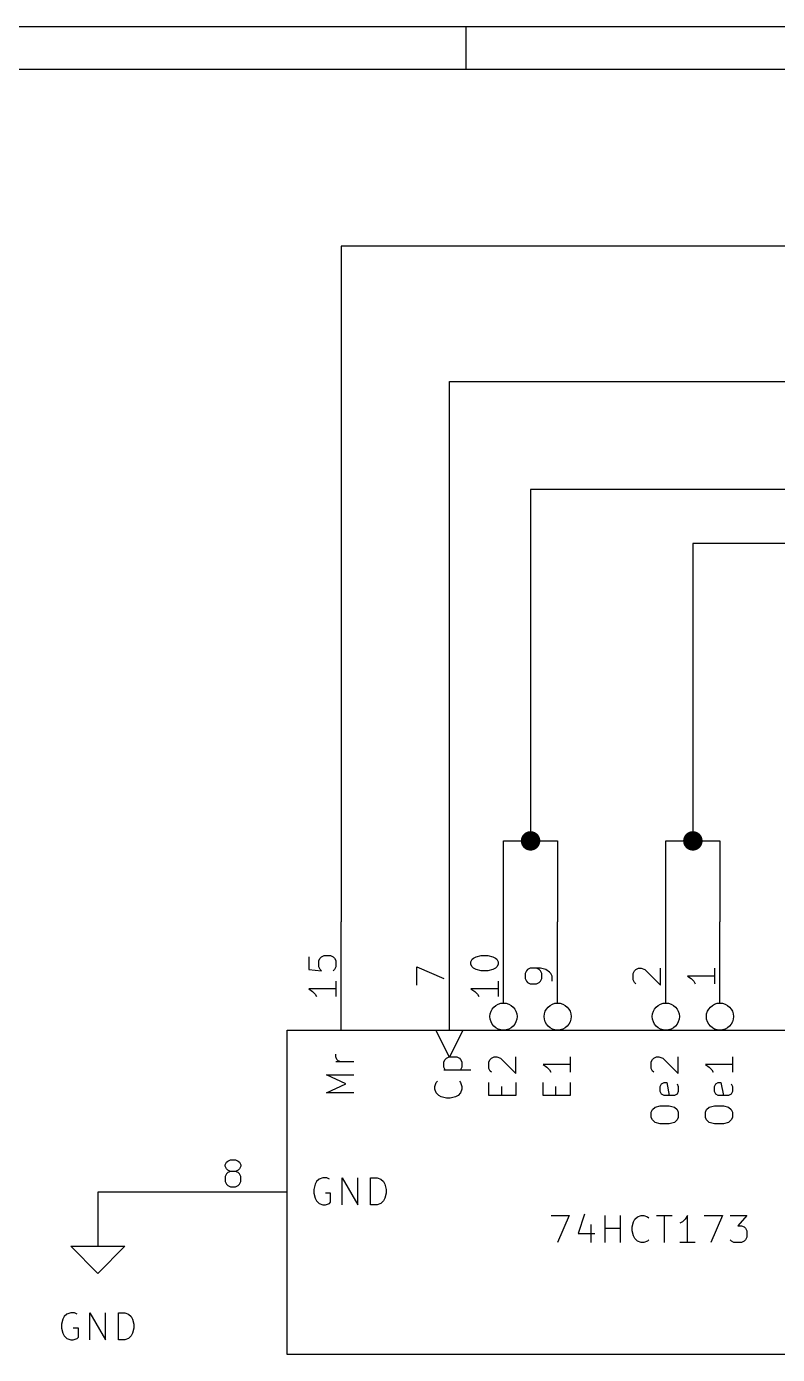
# Model space of a CAD drawing. Extents: x 0.4 to 11.3, y -7.9 to -0.4.
# Drawn here: x 3.519 to 4.906, y -2.85 to -0.394 of the extents above; entities that cross this region are included whole.
import ezdxf

# ---------------------------------------------------------------- set-up
doc = ezdxf.new("R2010")
doc.units = 0
doc.header["$MEASUREMENT"] = 0
for name, color, linetype in [('CYAN2', 4, 'CONTINUOUS'), ('GREEN3', 91, 'CONTINUOUS'), ('LYELLOW', 51, 'CONTINUOUS'), ('RED2', 1, 'CONTINUOUS'), ('RED3', 11, 'CONTINUOUS')]:
    doc.layers.add(name, color=color, linetype=linetype)

msp = doc.modelspace()

# ---------------------------------------------------------------- linework, layer by layer
at = {"layer": 'CYAN2', "linetype": 'CONTINUOUS'}
for p, q in [((4.0898, -2.2995), (4.0898, -2.2948)), ((4.0922, -2.3043), (4.0898, -2.2995)), ((4.0946, -2.3067), (4.0922, -2.3043)), ((4.0993, -2.309), (4.0946, -2.3067)), ((4.2898, -2.309), (4.2922, -2.3043)), ((4.2922, -2.3043), (4.2946, -2.3019)), ((4.2946, -2.3019), (4.2993, -2.2995)), ((4.2993, -2.2995), (4.3136, -2.2995)), ((4.3136, -2.2995), (4.3184, -2.3019)), ((4.3184, -2.3019), (4.3208, -2.3043)), ((4.3208, -2.3043), (4.3231, -2.309)), ((4.3731, -2.309), (4.3755, -2.3043)), ((4.3755, -2.3043), (4.3779, -2.3019)), ((4.3779, -2.3019), (4.3827, -2.2995)), ((4.3827, -2.2995), (4.3874, -2.2995)), ((4.3874, -2.2995), (4.3946, -2.3019)), ((4.3946, -2.3019), (4.4231, -2.3305)), ((4.4231, -2.3305), (4.4231, -2.2995)), ((4.5231, -2.2995), (4.5231, -2.3281)), ((4.6731, -2.309), (4.6755, -2.3043)), ((4.6755, -2.3043), (4.6779, -2.3019)), ((4.6779, -2.3019), (4.6827, -2.2995)), ((4.6827, -2.2995), (4.6874, -2.2995)), ((4.6874, -2.2995), (4.6946, -2.3019)), ((4.6946, -2.3019), (4.7231, -2.3305)), ((4.7231, -2.3305), (4.7231, -2.2995)), ((4.8231, -2.2995), (4.8231, -2.3281)), ((4.1088, -2.3495), (4.0731, -2.3329)), ((4.0731, -2.3329), (4.1231, -2.3329)), ((4.1231, -2.309), (4.0898, -2.309)), ((4.2898, -2.3186), (4.2898, -2.309)), ((4.2922, -2.3233), (4.2898, -2.3186)), ((4.2898, -2.3233), (4.3398, -2.3233)), ((4.3231, -2.3186), (4.3208, -2.3233)), ((4.3231, -2.309), (4.3231, -2.3186)), ((4.3731, -2.3209), (4.3731, -2.309)), ((4.3755, -2.3257), (4.3731, -2.3209)), ((4.3779, -2.3281), (4.3755, -2.3257)), ((4.5231, -2.3138), (4.4731, -2.3138)), ((4.4731, -2.3138), (4.4803, -2.3186)), ((4.4803, -2.3186), (4.485, -2.3233)), ((4.485, -2.3233), (4.4874, -2.3281)), ((4.6731, -2.3209), (4.6731, -2.309)), ((4.6755, -2.3257), (4.6731, -2.3209)), ((4.6779, -2.3281), (4.6755, -2.3257)), ((4.8231, -2.3138), (4.7731, -2.3138)), ((4.7731, -2.3138), (4.7803, -2.3186)), ((4.7803, -2.3186), (4.785, -2.3233)), ((4.785, -2.3233), (4.7874, -2.3281)), ((4.0731, -2.3662), (4.1088, -2.3495)), ((4.2731, -2.3543), (4.2755, -2.3471)), ((4.2731, -2.359), (4.2731, -2.3543)), ((4.2755, -2.3471), (4.2779, -2.3448)), ((4.3184, -2.3448), (4.3208, -2.3471)), ((4.3208, -2.3471), (4.3231, -2.3543)), ((4.3231, -2.3543), (4.3231, -2.359)), ((4.3731, -2.3709), (4.3731, -2.3471)), ((4.3969, -2.3709), (4.3969, -2.3543)), ((4.4231, -2.3471), (4.4231, -2.3709)), ((4.4731, -2.3709), (4.4731, -2.3471)), ((4.4969, -2.3709), (4.4969, -2.3543)), ((4.5231, -2.3471), (4.5231, -2.3709)), ((4.6898, -2.3543), (4.6922, -2.3495)), ((4.6898, -2.3638), (4.6898, -2.3543)), ((4.6922, -2.3495), (4.6969, -2.3471)), ((4.6969, -2.3471), (4.7017, -2.3471)), ((4.7017, -2.3471), (4.7065, -2.3709)), ((4.7208, -2.3495), (4.7231, -2.3543)), ((4.7231, -2.3543), (4.7231, -2.3638)), ((4.7898, -2.3543), (4.7922, -2.3495)), ((4.7898, -2.3638), (4.7898, -2.3543)), ((4.7922, -2.3495), (4.7969, -2.3471)), ((4.7969, -2.3471), (4.8017, -2.3471)), ((4.8017, -2.3471), (4.8065, -2.3709)), ((4.8208, -2.3495), (4.8231, -2.3543)), ((4.8231, -2.3543), (4.8231, -2.3638)), ((4.1231, -2.3662), (4.0731, -2.3662)), ((4.2755, -2.3662), (4.2731, -2.359)), ((4.2803, -2.3709), (4.2755, -2.3662)), ((4.285, -2.3733), (4.2803, -2.3709)), ((4.2946, -2.3757), (4.285, -2.3733)), ((4.3017, -2.3757), (4.2946, -2.3757)), ((4.3112, -2.3733), (4.3017, -2.3757)), ((4.316, -2.3709), (4.3112, -2.3733)), ((4.3208, -2.3662), (4.316, -2.3709)), ((4.3231, -2.359), (4.3208, -2.3662)), ((4.4231, -2.3709), (4.3731, -2.3709)), ((4.5231, -2.3709), (4.4731, -2.3709)), ((4.6922, -2.3686), (4.6898, -2.3638)), ((4.6969, -2.3709), (4.6922, -2.3686)), ((4.716, -2.3709), (4.6969, -2.3709)), ((4.7208, -2.3686), (4.716, -2.3709)), ((4.7231, -2.3638), (4.7208, -2.3686)), ((4.7922, -2.3686), (4.7898, -2.3638)), ((4.7969, -2.3709), (4.7922, -2.3686)), ((4.816, -2.3709), (4.7969, -2.3709)), ((4.8208, -2.3686), (4.816, -2.3709)), ((4.8231, -2.3638), (4.8208, -2.3686)), ((4.6731, -2.4019), (4.6755, -2.3971)), ((4.6731, -2.4114), (4.6731, -2.4019)), ((4.6755, -2.3971), (4.6803, -2.3924)), ((4.6803, -2.3924), (4.6898, -2.39)), ((4.6898, -2.39), (4.7065, -2.39)), ((4.7065, -2.39), (4.716, -2.3924)), ((4.716, -2.3924), (4.7208, -2.3971)), ((4.7208, -2.3971), (4.7231, -2.4019)), ((4.7231, -2.4019), (4.7231, -2.4114)), ((4.7731, -2.4019), (4.7755, -2.3971)), ((4.7731, -2.4114), (4.7731, -2.4019)), ((4.7755, -2.3971), (4.7803, -2.3924)), ((4.7803, -2.3924), (4.7898, -2.39)), ((4.7898, -2.39), (4.8065, -2.39)), ((4.8065, -2.39), (4.816, -2.3924)), ((4.816, -2.3924), (4.8208, -2.3971)), ((4.8208, -2.3971), (4.8231, -2.4019)), ((4.8231, -2.4019), (4.8231, -2.4114)), ((4.6755, -2.4162), (4.6731, -2.4114)), ((4.6803, -2.421), (4.6755, -2.4162)), ((4.6898, -2.4233), (4.6803, -2.421)), ((4.7065, -2.4233), (4.6898, -2.4233)), ((4.716, -2.421), (4.7065, -2.4233)), ((4.7208, -2.4162), (4.716, -2.421)), ((4.7231, -2.4114), (4.7208, -2.4162)), ((4.7755, -2.4162), (4.7731, -2.4114)), ((4.7803, -2.421), (4.7755, -2.4162)), ((4.7898, -2.4233), (4.7803, -2.421)), ((4.8065, -2.4233), (4.7898, -2.4233)), ((4.816, -2.421), (4.8065, -2.4233)), ((4.8208, -2.4162), (4.816, -2.421)), ((4.8231, -2.4114), (4.8208, -2.4162)), ((4.059, -2.5255), (4.0543, -2.5303)), ((4.0662, -2.5231), (4.059, -2.5255)), ((4.0733, -2.5231), (4.0662, -2.5231)), ((4.0781, -2.5255), (4.0733, -2.5231)), ((4.1019, -2.5731), (4.1019, -2.5231)), ((4.1019, -2.5231), (4.1305, -2.5731)), ((4.1305, -2.5731), (4.1305, -2.5231)), ((4.1543, -2.5731), (4.1543, -2.5231)), ((4.1543, -2.5231), (4.1662, -2.5231)), ((4.1662, -2.5231), (4.1733, -2.5255)), ((4.1733, -2.5255), (4.1781, -2.5303)), ((4.0519, -2.535), (4.0495, -2.5446)), ((4.0495, -2.5446), (4.0495, -2.5517)), ((4.0495, -2.5517), (4.0519, -2.5612)), ((4.0543, -2.5303), (4.0519, -2.535)), ((4.0805, -2.5517), (4.0709, -2.5517)), ((4.0805, -2.5684), (4.0805, -2.5517)), ((4.1781, -2.5303), (4.1805, -2.535)), ((4.1805, -2.535), (4.1829, -2.5446)), ((4.1829, -2.5517), (4.1805, -2.5612)), ((4.1829, -2.5446), (4.1829, -2.5517)), ((4.0519, -2.5612), (4.0543, -2.566)), ((4.0543, -2.566), (4.059, -2.5708)), ((4.059, -2.5708), (4.0662, -2.5731)), ((4.0662, -2.5731), (4.0709, -2.5731)), ((4.0709, -2.5731), (4.0781, -2.5708)), ((4.0781, -2.5708), (4.0805, -2.5684)), ((4.1662, -2.5731), (4.1543, -2.5731)), ((4.1733, -2.5708), (4.1662, -2.5731)), ((4.1781, -2.566), (4.1733, -2.5708)), ((4.1805, -2.5612), (4.1781, -2.566)), ((4.4879, -2.5928), (4.5212, -2.5928)), ((4.5212, -2.5928), (4.4998, -2.6428)), ((4.5498, -2.5904), (4.5379, -2.6261)), ((4.5879, -2.6428), (4.5879, -2.5928)), ((4.6164, -2.6428), (4.6164, -2.5928)), ((4.6402, -2.6047), (4.6426, -2.5999)), ((4.6426, -2.5999), (4.6474, -2.5952)), ((4.6474, -2.5952), (4.6545, -2.5928)), ((4.6545, -2.5928), (4.6593, -2.5928)), ((4.6593, -2.5928), (4.6664, -2.5952)), ((4.6664, -2.5952), (4.6688, -2.5976)), ((4.6831, -2.5928), (4.7117, -2.5928)), ((4.6974, -2.6428), (4.6974, -2.5928)), ((4.7355, -2.5999), (4.7307, -2.6047)), ((4.7402, -2.5928), (4.7355, -2.5999)), ((4.7402, -2.6428), (4.7402, -2.5928)), ((4.7712, -2.5928), (4.8045, -2.5928)), ((4.8045, -2.5928), (4.7831, -2.6428)), ((4.8188, -2.5928), (4.8498, -2.5928)), ((4.8498, -2.5928), (4.8331, -2.6119)), ((4.5379, -2.6261), (4.5688, -2.6261)), ((4.5617, -2.6095), (4.5617, -2.6428)), ((4.5879, -2.6166), (4.6164, -2.6166)), ((4.6379, -2.6142), (4.6402, -2.6047)), ((4.6379, -2.6214), (4.6379, -2.6142)), ((4.6402, -2.6309), (4.6379, -2.6214)), ((4.7307, -2.6047), (4.726, -2.6071)), ((4.8331, -2.6119), (4.8402, -2.6119)), ((4.8402, -2.6119), (4.845, -2.6142)), ((4.845, -2.6142), (4.8474, -2.6166)), ((4.8474, -2.6166), (4.8498, -2.6214)), ((4.8498, -2.6214), (4.8498, -2.6333)), ((4.6426, -2.6357), (4.6402, -2.6309)), ((4.6474, -2.6404), (4.6426, -2.6357)), ((4.6545, -2.6428), (4.6474, -2.6404)), ((4.6593, -2.6428), (4.6545, -2.6428)), ((4.6664, -2.6404), (4.6593, -2.6428)), ((4.6688, -2.638), (4.6664, -2.6404)), ((4.7545, -2.6428), (4.726, -2.6428)), ((4.8212, -2.6404), (4.8188, -2.638)), ((4.8259, -2.6428), (4.8212, -2.6404)), ((4.8402, -2.6428), (4.8259, -2.6428)), ((4.845, -2.6404), (4.8402, -2.6428)), ((4.8474, -2.638), (4.845, -2.6404)), ((4.8498, -2.6333), (4.8474, -2.638)), ((3.5929, -2.7752), (3.5881, -2.7799)), ((3.6, -2.7728), (3.5929, -2.7752)), ((3.6071, -2.7728), (3.6, -2.7728)), ((3.6119, -2.7752), (3.6071, -2.7728)), ((3.6357, -2.8228), (3.6357, -2.7728)), ((3.6357, -2.7728), (3.6643, -2.8228)), ((3.6643, -2.8228), (3.6643, -2.7728)), ((3.6881, -2.8228), (3.6881, -2.7728)), ((3.6881, -2.7728), (3.7, -2.7728)), ((3.7, -2.7728), (3.7071, -2.7752)), ((3.7071, -2.7752), (3.7119, -2.7799)), ((3.5857, -2.7847), (3.5833, -2.7942)), ((3.5833, -2.7942), (3.5833, -2.8014)), ((3.5881, -2.7799), (3.5857, -2.7847)), ((3.7119, -2.7799), (3.7143, -2.7847)), ((3.7143, -2.7847), (3.7167, -2.7942)), ((3.7167, -2.7942), (3.7167, -2.8014)), ((3.5833, -2.8014), (3.5857, -2.8109)), ((3.5857, -2.8109), (3.5881, -2.8157)), ((3.5881, -2.8157), (3.5929, -2.8204)), ((3.5929, -2.8204), (3.6, -2.8228)), ((3.6, -2.8228), (3.6048, -2.8228)), ((3.6143, -2.8014), (3.6048, -2.8014)), ((3.6048, -2.8228), (3.6119, -2.8204)), ((3.6119, -2.8204), (3.6143, -2.818)), ((3.6143, -2.818), (3.6143, -2.8014)), ((3.7, -2.8228), (3.6881, -2.8228)), ((3.7071, -2.8204), (3.7, -2.8228)), ((3.7119, -2.8157), (3.7071, -2.8204)), ((3.7143, -2.8109), (3.7119, -2.8157)), ((3.7167, -2.8014), (3.7143, -2.8109))]:
    msp.add_line(p, q, dxfattribs=at)
at = {"layer": 'GREEN3', "linetype": 'CONTINUOUS'}
for p, q in [((4.1, -0.8), (4.1, -2.05)), ((5.85, -0.8), (4.1, -0.8)), ((4.3, -2.05), (4.3, -1.05)), ((4.3, -1.05), (5.85, -1.05)), ((4.45, -1.25), (4.45, -1.9)), ((5.85, -1.25), (4.45, -1.25)), ((6.35, -1.35), (4.75, -1.35)), ((4.75, -1.35), (4.75, -1.9)), ((4.4, -2.05), (4.4, -1.9)), ((4.4, -1.9), (4.45, -1.9)), ((4.45, -1.9), (4.5, -1.9)), ((4.5, -1.9), (4.5, -2.05)), ((4.7, -2.05), (4.7, -1.9)), ((4.7, -1.9), (4.75, -1.9)), ((4.75, -1.9), (4.8, -1.9)), ((4.8, -1.9), (4.8, -2.05)), ((3.8, -2.55), (3.65, -2.55)), ((3.65, -2.55), (3.65, -2.6))]:
    msp.add_line(p, q, dxfattribs=at)
at = {"layer": 'GREEN3', "const_width": 0.018}
for points in [[(4.441, -1.9, 1), (4.459, -1.9, 1)], [(4.741, -1.9, 1), (4.759, -1.9, 1)]]:
    msp.add_lwpolyline(points, format="xyb", close=True, dxfattribs=at)
at = {"layer": 'LYELLOW', "linetype": 'CONTINUOUS'}
for p, q in [((4, -2.85), (4, -2.25)), ((4, -2.25), (5.4, -2.25)), ((5.4, -2.85), (4, -2.85))]:
    msp.add_line(p, q, dxfattribs=at)
at = {"layer": 'RED2', "linetype": 'CONTINUOUS'}
for p, q in [((0.3937, -0.3937), (11.2993, -0.3937)), ((4.3307, -0.4724), (4.3307, -0.3937)), ((0.4724, -0.4724), (11.2206, -0.4724)), ((4.1, -2.25), (4.1, -2.05)), ((4.3, -2.25), (4.3, -2.05)), ((4.4, -2.2), (4.4, -2.05)), ((4.5, -2.2), (4.5, -2.05)), ((4.7, -2.2), (4.7, -2.05)), ((4.8, -2.2), (4.8, -2.05)), ((4, -2.85), (4, -2.25)), ((4, -2.25), (5.4, -2.25)), ((4.3, -2.3), (4.275, -2.25)), ((4.325, -2.25), (4.3, -2.3)), ((4, -2.55), (3.8, -2.55)), ((3.65, -2.6), (3.65, -2.65)), ((3.65, -2.7), (3.6, -2.65)), ((3.6, -2.65), (3.65, -2.65)), ((3.65, -2.65), (3.7, -2.65)), ((3.7, -2.65), (3.65, -2.7)), ((5.4, -2.85), (4, -2.85))]:
    msp.add_line(p, q, dxfattribs=at)
at = {"layer": 'RED2'}
for centre in [(4.4, -2.225), (4.5, -2.225), (4.7, -2.225), (4.8, -2.225)]:
    msp.add_circle(centre, 0.025, dxfattribs=at)
at = {"layer": 'RED3', "linetype": 'CONTINUOUS'}
for p, q in [((4.0637, -2.1143), (4.0684, -2.1119)), ((4.0684, -2.1119), (4.0804, -2.1119)), ((4.0804, -2.1119), (4.0851, -2.1143)), ((4.3494, -2.1143), (4.3589, -2.1119)), ((4.3589, -2.1119), (4.3708, -2.1119)), ((4.3708, -2.1119), (4.3804, -2.1143)), ((4.0399, -2.1143), (4.0399, -2.1381)), ((4.0589, -2.1214), (4.0613, -2.1167)), ((4.0589, -2.1333), (4.0589, -2.1214)), ((4.0613, -2.1381), (4.0589, -2.1333)), ((4.0613, -2.1167), (4.0637, -2.1143)), ((4.0851, -2.1143), (4.0875, -2.1167)), ((4.0875, -2.1167), (4.0899, -2.1214)), ((4.0899, -2.1333), (4.0875, -2.1381)), ((4.0899, -2.1214), (4.0899, -2.1333)), ((4.2399, -2.1667), (4.2399, -2.1333)), ((4.2399, -2.1333), (4.2899, -2.1548)), ((4.3399, -2.1238), (4.3423, -2.119)), ((4.3399, -2.1286), (4.3399, -2.1238)), ((4.3423, -2.1333), (4.3399, -2.1286)), ((4.3423, -2.119), (4.3446, -2.1167)), ((4.3446, -2.1357), (4.3423, -2.1333)), ((4.3446, -2.1167), (4.3494, -2.1143)), ((4.3494, -2.1381), (4.3446, -2.1357)), ((4.3804, -2.1143), (4.3851, -2.1167)), ((4.3851, -2.1357), (4.3804, -2.1381)), ((4.3851, -2.1167), (4.3875, -2.119)), ((4.3875, -2.1333), (4.3851, -2.1357)), ((4.3875, -2.119), (4.3899, -2.1238)), ((4.3899, -2.1286), (4.3875, -2.1333)), ((4.3899, -2.1238), (4.3899, -2.1286)), ((4.4494, -2.1357), (4.4446, -2.1381)), ((4.4684, -2.1357), (4.4494, -2.1357)), ((4.4661, -2.1381), (4.4613, -2.1357)), ((4.478, -2.1381), (4.4684, -2.1357)), ((4.6446, -2.1381), (4.6494, -2.1357)), ((4.6494, -2.1357), (4.6542, -2.1357)), ((4.6542, -2.1357), (4.6613, -2.1381)), ((4.6899, -2.1667), (4.6899, -2.1357)), ((4.7899, -2.1357), (4.7899, -2.1643)), ((4.0399, -2.1381), (4.0637, -2.1405)), ((4.0637, -2.1405), (4.0613, -2.1381)), ((4.0875, -2.1381), (4.0851, -2.1405)), ((4.0899, -2.1595), (4.0899, -2.1881)), ((4.3589, -2.1405), (4.3494, -2.1381)), ((4.3708, -2.1405), (4.3589, -2.1405)), ((4.3804, -2.1381), (4.3708, -2.1405)), ((4.3899, -2.1595), (4.3899, -2.1881)), ((4.4423, -2.1405), (4.4399, -2.1452)), ((4.4399, -2.1452), (4.4399, -2.1548)), ((4.4399, -2.1548), (4.4423, -2.1595)), ((4.4446, -2.1381), (4.4423, -2.1405)), ((4.4423, -2.1595), (4.4446, -2.1619)), ((4.4684, -2.1405), (4.4661, -2.1381)), ((4.4661, -2.1619), (4.4684, -2.1595)), ((4.4708, -2.1452), (4.4684, -2.1405)), ((4.4684, -2.1595), (4.4708, -2.1548)), ((4.4708, -2.1548), (4.4708, -2.1452)), ((4.4851, -2.1429), (4.478, -2.1381)), ((4.4875, -2.1452), (4.4851, -2.1429)), ((4.4899, -2.15), (4.4875, -2.1452)), ((4.4899, -2.1595), (4.4899, -2.15)), ((4.6399, -2.1452), (4.6423, -2.1405)), ((4.6399, -2.1571), (4.6399, -2.1452)), ((4.6423, -2.1619), (4.6399, -2.1571)), ((4.6423, -2.1405), (4.6446, -2.1381)), ((4.6613, -2.1381), (4.6899, -2.1667)), ((4.7899, -2.15), (4.7399, -2.15)), ((4.7399, -2.15), (4.747, -2.1548)), ((4.747, -2.1548), (4.7518, -2.1595)), ((4.7518, -2.1595), (4.7542, -2.1643)), ((4.0899, -2.1738), (4.0399, -2.1738)), ((4.0399, -2.1738), (4.047, -2.1786)), ((4.047, -2.1786), (4.0518, -2.1833)), ((4.0518, -2.1833), (4.0542, -2.1881)), ((4.3899, -2.1738), (4.3399, -2.1738)), ((4.3399, -2.1738), (4.347, -2.1786)), ((4.347, -2.1786), (4.3518, -2.1833)), ((4.3518, -2.1833), (4.3542, -2.1881)), ((4.4446, -2.1619), (4.4494, -2.1643)), ((4.4494, -2.1643), (4.4613, -2.1643)), ((4.4613, -2.1643), (4.4661, -2.1619)), ((4.6446, -2.1643), (4.6423, -2.1619)), ((3.8857, -2.4994), (3.8881, -2.4946)), ((3.8857, -2.5018), (3.8857, -2.4994)), ((3.8881, -2.5065), (3.8857, -2.5018)), ((3.8881, -2.4946), (3.8905, -2.4923)), ((3.8905, -2.4923), (3.8952, -2.4899)), ((3.8952, -2.4899), (3.9048, -2.4899)), ((3.9048, -2.4899), (3.9095, -2.4923)), ((3.9095, -2.4923), (3.9119, -2.4946)), ((3.9119, -2.4946), (3.9143, -2.4994)), ((3.9143, -2.5018), (3.9119, -2.5065)), ((3.9143, -2.4994), (3.9143, -2.5018)), ((3.8881, -2.5161), (3.8857, -2.5208)), ((3.8857, -2.5208), (3.8857, -2.5304)), ((3.8905, -2.5089), (3.8881, -2.5065)), ((3.8905, -2.5137), (3.8881, -2.5161)), ((3.8952, -2.5113), (3.8905, -2.5089)), ((3.8952, -2.5113), (3.8905, -2.5137)), ((3.9048, -2.5113), (3.8952, -2.5113)), ((3.9095, -2.5089), (3.9048, -2.5113)), ((3.9095, -2.5137), (3.9048, -2.5113)), ((3.9119, -2.5065), (3.9095, -2.5089)), ((3.9119, -2.5161), (3.9095, -2.5137)), ((3.9143, -2.5208), (3.9119, -2.5161)), ((3.9143, -2.5304), (3.9143, -2.5208)), ((3.8857, -2.5304), (3.8881, -2.5351)), ((3.8881, -2.5351), (3.8905, -2.5375)), ((3.8905, -2.5375), (3.8952, -2.5399)), ((3.8952, -2.5399), (3.9048, -2.5399)), ((3.9048, -2.5399), (3.9095, -2.5375)), ((3.9095, -2.5375), (3.9119, -2.5351)), ((3.9119, -2.5351), (3.9143, -2.5304))]:
    msp.add_line(p, q, dxfattribs=at)

doc.saveas('drawing.dxf')
